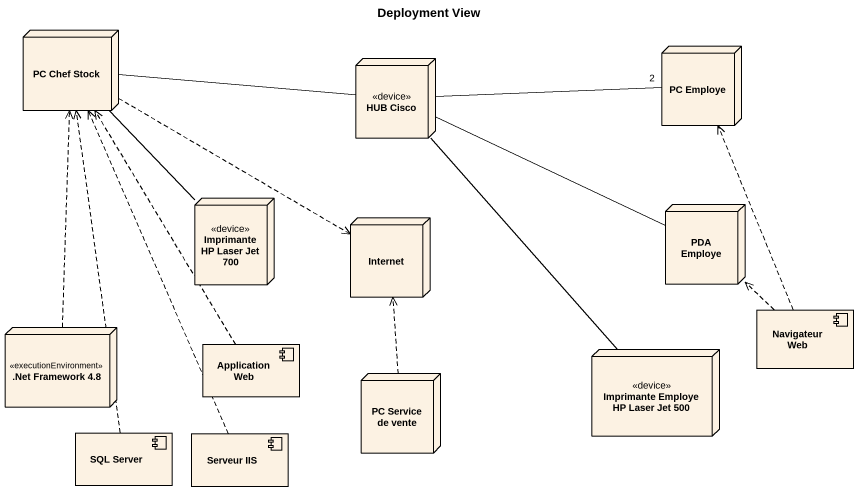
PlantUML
@startuml
title Deployment View
node "PC Chef Stock" as PC_Chef_Stock
node "HUB Cisco" as HUB_Cisco <<device>>
node "PC Employe" as PC_Employe
node "Imprimante HP Laser Jet 700" as Imprimante_HP_Laser_Jet_700 <<device>>
node Internet
node "PDA Employe" as PDA_Employe
component "Navigateur Web" as Navigateur_Web
node ".Net Framework 4.8" as Net_Framework_4_8 <<executionEnvironment>>
component "Application Web" as Application_Web
node "Imprimante Employe HP Laser Jet 500" as Imprimante_Employe_HP_Laser <<device>>
node "PC Service de vente" as PC_Service_de_vente
component "SQL Server" as SQL_Server
component "Serveur IIS" as Serveur_IIS
PC_Chef_Stock -right- HUB_Cisco
PC_Chef_Stock -- Imprimante_HP_Laser_Jet_700
PC_Chef_Stock .right.> Internet
HUB_Cisco -right- "2" PC_Employe
HUB_Cisco -right- PDA_Employe
HUB_Cisco -- Imprimante_Employe_HP_Laser
Navigateur_Web .up.> PC_Employe
Navigateur_Web .up.> PDA_Employe
Net_Framework_4_8 .up.> PC_Chef_Stock
Application_Web .up.> PC_Chef_Stock
PC_Service_de_vente .up.> Internet
SQL_Server .up.> PC_Chef_Stock
Serveur_IIS .up.> PC_Chef_Stock
@enduml
